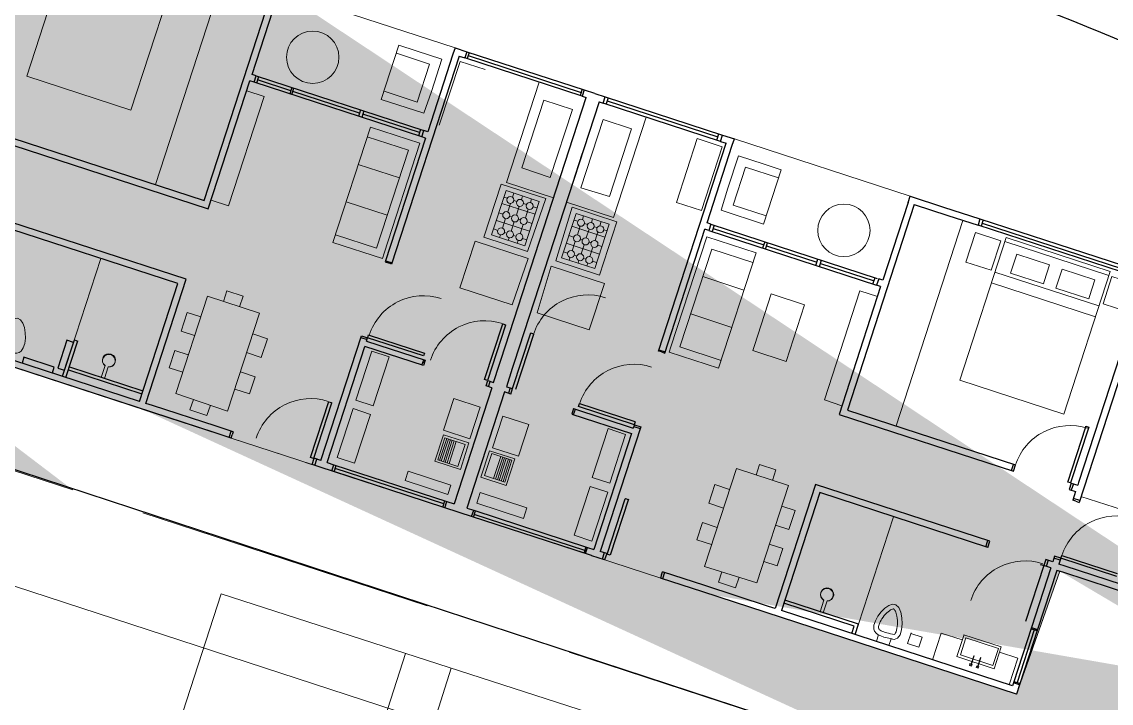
# Model space of a CAD drawing. Header units: metres. Extents: x 329311 to 330425, y 7396637 to 7397287.
# Drawn here: x 329855.04 to 329866.6, y 7397056.48 to 7397063.7 of the extents above; entities that cross this region are included whole.
import ezdxf

# ---------------------------------------------------------------- set-up
doc = ezdxf.new("R2010")
doc.units = ezdxf.units.M
doc.linetypes.add('CACHE2', pattern=[4.7625, 3.175, -1.5875])
doc.layers.get('0').update_dxf_attribs({"lineweight": 18})
for name, color, linetype, lineweight in [('AXES+POTEAUX', 6, 'CACHE2', 13), ('JANELAS', 5, 'Continuous', 25), ('layout', 253, 'Continuous', 13), ('LINHAFINA', 7, 'Continuous', 15), ('LINHAGROSSA', 7, 'Continuous', 30)]:
    doc.layers.add(name, color=color, linetype=linetype, lineweight=lineweight)
doc.layers.add('VEGETAIS', color=3, linetype='Continuous')
pattern_1 = [(341.96263, (329827.33868, 7397103.38185), (0.0540704, 0.166043), [0.127, -0.047625]), (71.96263, (329827.33868, 7397103.38185), (-0.166043, 0.0540704), [0.127, -0.047625])]

msp = doc.modelspace()

# ---------------------------------------------------------------- hatches: boundary and pattern name
at = {"layer": 'AXES+POTEAUX'}
h = msp.add_hatch(dxfattribs=at)
h.set_pattern_fill('ANGLE', color=253, scale=0.025)
h.set_pattern_definition(pattern_1)
edge = h.paths.add_edge_path()
edge.add_line((329864.61, 7397055.789), (329863.096, 7397056.284))
edge.add_line((329851.791, 7397059.975), (329866.865, 7397055.053))
edge.add_line((329866.865, 7397055.053), (329867.148, 7397055.933))
edge.add_line((329867.148, 7397055.933), (329869.733, 7397055.115))
edge.add_line((329869.733, 7397055.115), (329869.446, 7397054.208))
edge.add_line((329869.446, 7397054.208), (329875.701, 7397052.171))
edge.add_line((329869.758, 7397056.67), (329868.22, 7397057.171))
edge.add_line((329866.055, 7397057.876), (329865.595, 7397056.573))
edge.add_line((329865.595, 7397056.573), (329853.054, 7397060.656))
edge.add_line((329855.576, 7397058.739), (329854.045, 7397059.239))
edge.add_line((329852.086, 7397060.91), (329851.791, 7397059.975))
edge.add_line((329853.054, 7397060.656), (329853.482, 7397061.97))
edge.add_line((329853.482, 7397061.97), (329834.982, 7397067.965))
edge.add_line((329849.505, 7397061.74), (329852.086, 7397060.91))
edge.add_line((329836.482, 7397067.477), (329851.765, 7397062.529))
edge.add_line((329833.96, 7397065.831), (329849.225, 7397060.871))
edge.add_line((329849.225, 7397060.871), (329849.505, 7397061.74))
edge.add_line((329846.926, 7397061.618), (329836.41, 7397065.035))
edge.add_line((329833.68, 7397064.969), (329833.96, 7397065.831))
edge.add_line((329830.53, 7397065.995), (329833.68, 7397064.969))
edge.add_line((329834.982, 7397067.965), (329839.241, 7397080.982))
edge.add_line((329830.53, 7397066.07), (329827.18, 7397067.162))
edge.add_line((329827.18, 7397067.162), (329831.462, 7397080.309))
edge.add_line((329831.421, 7397080.322), (329834.844, 7397079.208))
edge.add_line((329875.701, 7397052.171), (329876.028, 7397053.175))
edge.add_line((329873.375, 7397052.928), (329871.869, 7397053.422))
edge.add_line((329876.028, 7397053.175), (329871.519, 7397054.644))
edge.add_line((329871.914, 7397055.968), (329866.055, 7397057.876))
edge.add_line((329871.519, 7397054.644), (329871.914, 7397055.968))
edge.add_line((329862.35, 7397057.629), (329860.779, 7397058.141))
edge.add_line((329857.813, 7397059.107), (329856.311, 7397059.596))
h = msp.add_hatch(dxfattribs=at)
h.set_pattern_fill('ANGLE', color=253, scale=0.025)
h.set_pattern_definition(pattern_1)
edge = h.paths.add_edge_path()
edge.add_line((329850.652, 7397051.526), (329866.145, 7397046.453))
edge.add_line((329864.598, 7397047.846), (329852.057, 7397051.93))
edge.add_line((329861.339, 7397048.907), (329859.84, 7397049.395))
edge.add_line((329865.058, 7397049.149), (329864.598, 7397047.846))
edge.add_line((329866.145, 7397046.453), (329866.438, 7397047.364))
edge.add_line((329866.438, 7397047.364), (329869.019, 7397046.534))
edge.add_line((329870.949, 7397047.23), (329865.058, 7397049.149))
edge.add_line((329869.019, 7397046.534), (329868.725, 7397045.606))
edge.add_line((329868.725, 7397045.606), (329874.288, 7397043.801))
edge.add_line((329875.031, 7397044.448), (329870.521, 7397045.917))
edge.add_line((329870.521, 7397045.917), (329870.949, 7397047.23))
edge.add_line((329874.288, 7397043.801), (329873.599, 7397041.688))
edge.add_line((329875.298, 7397041.135), (329875.759, 7397042.549))
edge.add_line((329875.759, 7397042.549), (329876.158, 7397042.419))
edge.add_line((329876.158, 7397042.419), (329876.697, 7397044.139))
edge.add_line((329876.697, 7397044.139), (329876.503, 7397044.166))
edge.add_line((329876.503, 7397044.166), (329875.089, 7397044.626))
edge.add_line((329875.089, 7397044.626), (329875.031, 7397044.448))
edge.add_line((329873.599, 7397041.688), (329875.298, 7397041.135))
edge.add_line((329848.344, 7397053.234), (329850.929, 7397052.403))
edge.add_line((329850.929, 7397052.403), (329850.652, 7397051.526))
edge.add_line((329852.057, 7397051.93), (329852.485, 7397053.243))
edge.add_line((329852.485, 7397053.243), (329832.023, 7397059.878))
edge.add_line((329831.319, 7397057.853), (329848.079, 7397052.395))
edge.add_line((329848.079, 7397052.395), (329848.344, 7397053.234))
edge.add_line((329831.359, 7397057.839), (329832.023, 7397059.864))

# ---------------------------------------------------------------- linework, layer by layer
for centre in [(329859.299, 7397060.193), (329861.042, 7397060.201), (329859.949, 7397059.927), (329861.532, 7397059.466), (329858.1, 7397059.102), (329866.159, 7397058.816), (329866.652, 7397057.857), (329865.684, 7397057.38)]:
    msp.add_arc(centre, 0.606, 71.9626, 161.9626)
for p, q in [((329865.595, 7397056.573), (329853.054, 7397060.656)), ((329851.791, 7397059.975), (329866.865, 7397055.053)), ((329857.813, 7397059.107), (329856.311, 7397059.596)), ((329855.576, 7397058.739), (329854.045, 7397059.239)), ((329862.35, 7397057.629), (329860.779, 7397058.141)), ((329866.055, 7397057.876), (329865.595, 7397056.573)), ((329871.914, 7397055.968), (329866.055, 7397057.876)), ((329860.101, 7397057.269), (329858.577, 7397057.759)), ((329860.082, 7397057.268), (329860.084, 7397057.275))]:
    msp.add_line(p, q, dxfattribs=at)
at = {"layer": 'JANELAS'}
for p, q in [((329859.759, 7397063.387), (329861.005, 7397062.981)), ((329860.984, 7397062.915), (329859.738, 7397063.32)), ((329859.783, 7397063.379), (329859.761, 7397063.313)), ((329859.772, 7397063.346), (329860.972, 7397062.955)), ((329859.28, 7397062.483), (329857.5, 7397063.063)), ((329857.522, 7397063.13), (329859.302, 7397062.55)), ((329857.548, 7397063.121), (329857.526, 7397063.054)), ((329857.89, 7397062.973), (329857.537, 7397063.088)), ((329857.901, 7397063.007), (329857.879, 7397062.939)), ((329857.9, 7397062.932), (329857.922, 7397063)), ((329858.62, 7397062.735), (329857.911, 7397062.966)), ((329860.983, 7397062.989), (329860.961, 7397062.922)), ((329862.452, 7397062.436), (329861.206, 7397062.842)), ((329861.227, 7397062.909), (329862.473, 7397062.503)), ((329861.259, 7397062.899), (329861.237, 7397062.832)), ((329861.248, 7397062.865), (329862.424, 7397062.482)), ((329858.631, 7397062.769), (329858.609, 7397062.701)), ((329858.666, 7397062.758), (329858.644, 7397062.69)), ((329859.257, 7397062.528), (329858.655, 7397062.724)), ((329859.268, 7397062.561), (329859.246, 7397062.494)), ((329862.413, 7397062.449), (329862.435, 7397062.516)), ((329862.35, 7397061.557), (329864.116, 7397060.982)), ((329862.386, 7397061.546), (329862.364, 7397061.478)), ((329866.906, 7397060.986), (329865.185, 7397061.546)), ((329865.206, 7397061.613), (329866.928, 7397061.053)), ((329865.24, 7397061.602), (329865.218, 7397061.536)), ((329865.229, 7397061.569), (329866.891, 7397061.028)), ((329862.328, 7397061.49), (329864.109, 7397060.91)), ((329862.375, 7397061.512), (329862.91, 7397061.338)), ((329862.921, 7397061.371), (329862.899, 7397061.304)), ((329862.93, 7397061.294), (329862.952, 7397061.361)), ((329862.941, 7397061.328), (329863.474, 7397061.154)), ((329863.463, 7397061.12), (329863.485, 7397061.188)), ((329863.503, 7397061.107), (329863.525, 7397061.175)), ((329863.514, 7397061.141), (329864.081, 7397060.957)), ((329864.07, 7397060.923), (329864.092, 7397060.99)), ((329858.349, 7397059.006), (329859.548, 7397058.616)), ((329858.352, 7397058.932), (329858.373, 7397058.998)), ((329858.336, 7397058.937), (329858.327, 7397058.94)), ((329859.526, 7397058.549), (329858.336, 7397058.937)), ((329859.515, 7397058.59), (329858.363, 7397058.965)), ((329859.504, 7397058.556), (329859.526, 7397058.623)), ((329861.019, 7397058.063), (329859.81, 7397058.456)), ((329859.829, 7397058.45), (329859.851, 7397058.517)), ((329859.832, 7397058.523), (329861.041, 7397058.129)), ((329861.012, 7397058.097), (329859.838, 7397058.479)), ((329861.003, 7397058.068), (329861.024, 7397058.135)), ((329865.752, 7397057.28), (329865.561, 7397056.693)), ((329865.781, 7397057.256), (329865.599, 7397056.698)), ((329865.818, 7397057.259), (329865.627, 7397056.672)), ((329865.814, 7397057.245), (329865.747, 7397057.267)), ((329865.566, 7397056.708), (329865.632, 7397056.687))]:
    msp.add_line(p, q, dxfattribs=at)
at = {"layer": 'layout'}
for p, q in [((329855.088, 7397063.127), (329855.581, 7397064.641)), ((329856.686, 7397064.281), (329856.193, 7397062.767)), ((329856.454, 7397061.977), (329857.164, 7397064.158)), ((329858.851, 7397062.88), (329859.039, 7397063.457)), ((329859.039, 7397063.457), (329859.221, 7397063.397)), ((329859.221, 7397063.397), (329859.495, 7397063.308)), ((329859.011, 7397063.37), (329859.362, 7397063.255)), ((329859.495, 7397063.308), (329859.383, 7397062.966)), ((329859.467, 7397062.609), (329859.687, 7397063.284)), ((329859.687, 7397063.284), (329859.955, 7397063.197)), ((329859.362, 7397063.255), (329859.231, 7397062.852)), ((329856.193, 7397062.767), (329855.088, 7397063.127)), ((329860.18, 7397062), (329860.526, 7397063.064)), ((329861.026, 7397062.901), (329860.526, 7397063.064)), ((329857.423, 7397062.971), (329857.608, 7397062.911)), ((329859.231, 7397062.852), (329858.88, 7397062.967)), ((329859.383, 7397062.966), (329859.303, 7397062.733)), ((329857.608, 7397062.911), (329857.231, 7397061.752)), ((329859.303, 7397062.733), (329858.851, 7397062.88)), ((329860.344, 7397062.154), (329860.577, 7397062.871)), ((329860.577, 7397062.871), (329860.881, 7397062.772)), ((329861.663, 7397062.693), (329861.163, 7397062.856)), ((329860.881, 7397062.772), (329860.645, 7397062.051)), ((329861.663, 7397062.693), (329861.317, 7397061.629)), ((329858.337, 7397061.363), (329858.736, 7397062.586)), ((329858.736, 7397062.586), (329859.26, 7397062.415)), ((329860.97, 7397061.944), (329861.205, 7397062.666)), ((329861.205, 7397062.666), (329861.508, 7397062.568)), ((329858.702, 7397062.483), (329859.139, 7397062.341)), ((329861.508, 7397062.568), (329861.275, 7397061.851)), ((329861.984, 7397061.789), (329862.204, 7397062.465)), ((329862.204, 7397062.465), (329862.471, 7397062.378)), ((329859.26, 7397062.415), (329858.881, 7397061.25)), ((329862.471, 7397062.378), (329862.251, 7397061.702)), ((329859.139, 7397062.341), (329858.801, 7397061.304)), ((329860.985, 7397062.31), (329860.846, 7397061.884)), ((329862.529, 7397061.941), (329862.641, 7397062.283)), ((329862.641, 7397062.283), (329862.914, 7397062.194)), ((329859.044, 7397062.05), (329858.607, 7397062.192)), ((329860.645, 7397062.051), (329860.344, 7397062.154)), ((329862.585, 7397061.76), (329862.717, 7397062.163)), ((329862.717, 7397062.163), (329863.068, 7397062.048)), ((329863.097, 7397062.135), (329862.909, 7397061.558)), ((329862.914, 7397062.194), (329863.097, 7397062.135)), ((329860.68, 7397061.837), (329860.18, 7397062)), ((329860.123, 7397061.983), (329859.939, 7397061.418)), ((329860.022, 7397061.444), (329860.175, 7397061.914)), ((329860.597, 7397061.828), (329860.123, 7397061.983)), ((329860.175, 7397061.914), (329860.527, 7397061.799)), ((329860.259, 7397061.887), (329860.245, 7397061.843)), ((329861.275, 7397061.851), (329860.97, 7397061.944)), ((329862.457, 7397061.705), (329862.529, 7397061.941)), ((329857.231, 7397061.752), (329857.045, 7397061.813)), ((329858.915, 7397061.653), (329858.478, 7397061.796)), ((329860.483, 7397061.663), (329860.131, 7397061.777)), ((329860.187, 7397061.832), (329860.152, 7397061.843)), ((329860.223, 7397061.777), (329860.194, 7397061.687)), ((329860.289, 7397061.799), (329860.257, 7397061.809)), ((329860.339, 7397061.817), (329860.351, 7397061.857)), ((329860.392, 7397061.765), (329860.359, 7397061.776)), ((329860.527, 7397061.799), (329860.374, 7397061.329)), ((329860.404, 7397061.266), (329860.597, 7397061.828)), ((329860.434, 7397061.786), (329860.446, 7397061.826)), ((329861.317, 7397061.629), (329860.816, 7397061.792)), ((329862.251, 7397061.702), (329861.984, 7397061.789)), ((329860.142, 7397061.665), (329860.099, 7397061.679)), ((329860.285, 7397061.653), (329860.316, 7397061.747)), ((329860.381, 7397061.624), (329860.411, 7397061.716)), ((329860.504, 7397061.729), (329860.463, 7397061.742)), ((329860.878, 7397061.737), (329860.704, 7397061.168)), ((329860.764, 7397061.202), (329860.918, 7397061.672)), ((329861.352, 7397061.582), (329860.878, 7397061.737)), ((329860.918, 7397061.672), (329861.27, 7397061.557)), ((329862.909, 7397061.558), (329862.457, 7397061.705)), ((329862.937, 7397061.645), (329862.585, 7397061.76)), ((329860.425, 7397061.483), (329860.073, 7397061.598)), ((329860.171, 7397061.616), (329860.138, 7397061.515)), ((329860.236, 7397061.634), (329860.213, 7397061.642)), ((329860.23, 7397061.484), (329860.262, 7397061.582)), ((329860.328, 7397061.604), (329860.307, 7397061.611)), ((329860.326, 7397061.456), (329860.358, 7397061.554)), ((329860.451, 7397061.564), (329860.399, 7397061.581)), ((329861.225, 7397061.421), (329860.873, 7397061.535)), ((329860.937, 7397061.588), (329860.895, 7397061.601)), ((329860.963, 7397061.535), (329860.933, 7397061.444)), ((329860.999, 7397061.646), (329860.986, 7397061.606)), ((329861.04, 7397061.554), (329861.007, 7397061.565)), ((329861.094, 7397061.615), (329861.081, 7397061.575)), ((329861.27, 7397061.557), (329861.116, 7397061.087)), ((329861.168, 7397061.017), (329861.352, 7397061.582)), ((329861.172, 7397061.54), (329861.186, 7397061.585)), ((329865.025, 7397061.598), (329864.315, 7397059.417)), ((329858.801, 7397061.304), (329858.365, 7397061.446)), ((329860.374, 7397061.329), (329860.022, 7397061.444)), ((329860.087, 7397061.492), (329860.043, 7397061.507)), ((329860.115, 7397061.445), (329860.106, 7397061.416)), ((329860.182, 7397061.461), (329860.158, 7397061.469)), ((329860.28, 7397061.429), (329860.253, 7397061.438)), ((329860.893, 7397061.42), (329860.841, 7397061.437)), ((329861.058, 7397061.505), (329861.027, 7397061.411)), ((329861.142, 7397061.521), (329861.11, 7397061.531)), ((329861.121, 7397061.384), (329861.15, 7397061.475)), ((329861.247, 7397061.487), (329861.212, 7397061.498)), ((329861.925, 7397060.258), (329862.305, 7397061.423)), ((329862.305, 7397061.423), (329862.829, 7397061.253)), ((329858.863, 7397061.192), (329858.337, 7397061.363)), ((329859.686, 7397060.884), (329859.847, 7397061.377)), ((329859.847, 7397061.377), (329860.41, 7397061.193)), ((329859.939, 7397061.418), (329860.404, 7397061.266)), ((329860.198, 7397061.386), (329860.207, 7397061.414)), ((329860.293, 7397061.355), (329860.303, 7397061.386)), ((329860.395, 7397061.392), (329860.351, 7397061.406)), ((329861.167, 7397061.241), (329860.815, 7397061.356)), ((329860.91, 7397061.374), (329860.878, 7397061.276)), ((329860.985, 7397061.39), (329860.964, 7397061.397)), ((329861.004, 7397061.34), (329860.972, 7397061.242)), ((329861.079, 7397061.359), (329861.056, 7397061.367)), ((329861.065, 7397061.213), (329861.098, 7397061.314)), ((329861.193, 7397061.322), (329861.15, 7397061.336)), ((329864.991, 7397059.902), (329865.484, 7397061.416)), ((329865.47, 7397061.373), (329866.575, 7397061.013)), ((329865.484, 7397061.416), (329866.589, 7397061.056)), ((329855.504, 7397060.055), (329855.875, 7397061.195)), ((329858.881, 7397061.25), (329858.863, 7397061.192)), ((329860.41, 7397061.193), (329860.24, 7397060.703)), ((329861.116, 7397061.087), (329860.764, 7397061.202)), ((329860.829, 7397061.251), (329860.785, 7397061.265)), ((329860.855, 7397061.206), (329860.845, 7397061.175)), ((329860.927, 7397061.219), (329860.9, 7397061.227)), ((329861.022, 7397061.188), (329860.998, 7397061.195)), ((329862.021, 7397060.255), (329862.359, 7397061.292)), ((329862.359, 7397061.292), (329862.796, 7397061.15)), ((329862.829, 7397061.253), (329862.431, 7397060.03)), ((329865.597, 7397061.238), (329865.531, 7397061.037)), ((329865.944, 7397061.125), (329865.597, 7397061.238)), ((329860.504, 7397060.617), (329860.655, 7397061.113)), ((329860.655, 7397061.113), (329861.219, 7397060.93)), ((329860.704, 7397061.168), (329861.168, 7397061.017)), ((329860.949, 7397061.172), (329860.94, 7397061.144)), ((329861.033, 7397061.114), (329861.042, 7397061.143)), ((329861.137, 7397061.15), (329861.093, 7397061.164)), ((329865.887, 7397060.949), (329865.944, 7397061.125)), ((329866.078, 7397061.079), (329866.012, 7397060.878)), ((329866.426, 7397060.966), (329866.078, 7397061.079)), ((329862.701, 7397060.859), (329862.264, 7397061.001)), ((329866.469, 7397060.69), (329865.365, 7397061.05)), ((329865.531, 7397061.037), (329865.879, 7397060.924)), ((329866.589, 7397061.056), (329866.096, 7397059.542)), ((329866.368, 7397060.789), (329866.426, 7397060.966)), ((329857.175, 7397060.738), (329857.212, 7397060.85)), ((329857.212, 7397060.85), (329857.384, 7397060.794)), ((329860.24, 7397060.703), (329859.686, 7397060.884)), ((329861.219, 7397060.93), (329861.058, 7397060.437)), ((329863.554, 7397059.693), (329863.931, 7397060.851)), ((329863.931, 7397060.851), (329864.117, 7397060.791)), ((329866.432, 7397060.576), (329865.328, 7397060.936)), ((329865.879, 7397060.924), (329865.887, 7397060.949)), ((329866.012, 7397060.878), (329866.36, 7397060.764)), ((329857.005, 7397060.793), (329856.669, 7397059.762)), ((329857.558, 7397060.613), (329857.005, 7397060.793)), ((329857.384, 7397060.794), (329857.347, 7397060.682)), ((329862.812, 7397060.272), (329862.989, 7397060.817)), ((329862.989, 7397060.817), (329863.344, 7397060.701)), ((329866.36, 7397060.764), (329866.368, 7397060.789)), ((329856.727, 7397060.421), (329856.791, 7397060.62)), ((329856.791, 7397060.62), (329856.934, 7397060.574)), ((329857.22, 7397059.576), (329857.558, 7397060.613)), ((329861.058, 7397060.437), (329860.504, 7397060.617)), ((329863.344, 7397060.701), (329863.149, 7397060.101)), ((329862.572, 7397060.462), (329862.135, 7397060.605)), ((329856.869, 7397060.375), (329856.727, 7397060.421)), ((329857.486, 7397060.394), (329857.642, 7397060.343)), ((329855.424, 7397060.047), (329855.517, 7397060.331)), ((329857.642, 7397060.343), (329857.577, 7397060.144)), ((329862.794, 7397060.217), (329862.812, 7397060.272)), ((329856.6, 7397060.034), (329856.66, 7397060.217)), ((329856.802, 7397060.171), (329856.66, 7397060.217)), ((329857.577, 7397060.144), (329857.422, 7397060.195)), ((329858.75, 7397060.211), (329858.581, 7397059.692)), ((329858.935, 7397060.15), (329858.75, 7397060.211)), ((329858.935, 7397060.15), (329858.766, 7397059.632)), ((329861.905, 7397060.201), (329861.925, 7397060.258)), ((329862.431, 7397060.03), (329861.905, 7397060.201)), ((329862.458, 7397060.113), (329862.021, 7397060.255)), ((329863.149, 7397060.101), (329862.794, 7397060.217)), ((329855.879, 7397059.933), (329855.919, 7397060.057)), ((329855.912, 7397059.922), (329855.952, 7397060.044)), ((329856.743, 7397059.988), (329856.6, 7397060.034)), ((329857.511, 7397059.94), (329857.355, 7397059.991)), ((329857.511, 7397059.94), (329857.451, 7397059.757)), ((329857.451, 7397059.757), (329857.295, 7397059.808)), ((329866.096, 7397059.542), (329864.991, 7397059.902)), ((329856.669, 7397059.762), (329857.22, 7397059.576)), ((329856.82, 7397059.588), (329856.857, 7397059.699)), ((329858.581, 7397059.692), (329858.766, 7397059.632)), ((329863.74, 7397059.632), (329863.554, 7397059.693)), ((329857, 7397059.529), (329856.82, 7397059.588)), ((329857.037, 7397059.638), (329857, 7397059.529)), ((329858.551, 7397059.601), (329858.382, 7397059.082)), ((329858.736, 7397059.54), (329858.551, 7397059.601)), ((329858.736, 7397059.54), (329858.568, 7397059.022)), ((329861.259, 7397059.389), (329861.091, 7397058.87)), ((329861.445, 7397059.328), (329861.259, 7397059.389)), ((329858.117, 7397059.008), (329857.256, 7397059.288)), ((329859.512, 7397059.324), (329859.421, 7397059.045)), ((329859.526, 7397059.291), (329859.45, 7397059.058)), ((329859.47, 7397059.051), (329859.546, 7397059.285)), ((329859.565, 7397059.279), (329859.488, 7397059.045)), ((329859.51, 7397059.038), (329859.586, 7397059.272)), ((329859.782, 7397059.237), (329859.512, 7397059.324)), ((329859.741, 7397059.221), (329859.526, 7397059.291)), ((329859.529, 7397059.032), (329859.605, 7397059.265)), ((329859.549, 7397059.025), (329859.625, 7397059.259)), ((329859.57, 7397059.018), (329859.646, 7397059.252)), ((329859.665, 7397058.987), (329859.741, 7397059.221)), ((329859.691, 7397058.957), (329859.782, 7397059.237)), ((329861.445, 7397059.328), (329861.276, 7397058.81)), ((329859.998, 7397059.154), (329859.907, 7397058.875)), ((329860.023, 7397059.124), (329859.947, 7397058.891)), ((329860.267, 7397059.067), (329859.998, 7397059.154)), ((329860.238, 7397059.054), (329860.023, 7397059.124)), ((329858.382, 7397059.082), (329858.568, 7397059.022)), ((329859.421, 7397059.045), (329859.691, 7397058.957)), ((329859.45, 7397059.058), (329859.665, 7397058.987)), ((329860.119, 7397059.093), (329860.043, 7397058.859)), ((329860.14, 7397059.086), (329860.064, 7397058.853)), ((329860.159, 7397059.08), (329860.083, 7397058.846)), ((329860.178, 7397059.074), (329860.102, 7397058.84)), ((329860.124, 7397058.833), (329860.2, 7397059.067)), ((329860.219, 7397059.06), (329860.143, 7397058.827)), ((329860.162, 7397058.82), (329860.238, 7397059.054)), ((329860.176, 7397058.787), (329860.267, 7397059.067)), ((329862.83, 7397058.896), (329862.867, 7397059.008)), ((329862.867, 7397059.008), (329863.039, 7397058.952)), ((329859.907, 7397058.875), (329860.176, 7397058.787)), ((329859.947, 7397058.891), (329860.162, 7397058.82)), ((329862.62, 7397058.965), (329862.282, 7397057.928)), ((329863.172, 7397058.785), (329862.62, 7397058.965)), ((329863.039, 7397058.952), (329863.002, 7397058.84)), ((329861.068, 7397058.776), (329860.899, 7397058.258)), ((329861.254, 7397058.716), (329861.068, 7397058.776)), ((329861.091, 7397058.87), (329861.276, 7397058.81)), ((329862.327, 7397058.597), (329862.392, 7397058.796)), ((329862.392, 7397058.796), (329862.548, 7397058.745)), ((329862.836, 7397057.753), (329863.172, 7397058.785)), ((329861.254, 7397058.716), (329861.085, 7397058.197)), ((329866.807, 7397058.499), (329866.278, 7397058.671)), ((329862.483, 7397058.546), (329862.327, 7397058.597)), ((329863.101, 7397058.566), (329863.243, 7397058.519)), ((329863.243, 7397058.519), (329863.178, 7397058.32)), ((329863.918, 7397057.315), (329864.289, 7397058.455)), ((329862.201, 7397058.21), (329862.261, 7397058.393)), ((329862.417, 7397058.342), (329862.261, 7397058.393)), ((329863.178, 7397058.32), (329863.036, 7397058.366)), ((329860.899, 7397058.258), (329861.085, 7397058.197)), ((329862.357, 7397058.159), (329862.201, 7397058.21)), ((329863.112, 7397058.116), (329862.969, 7397058.162)), ((329863.112, 7397058.116), (329863.052, 7397057.933)), ((329863.052, 7397057.933), (329862.91, 7397057.979)), ((329862.282, 7397057.928), (329862.836, 7397057.753)), ((329862.432, 7397057.76), (329862.466, 7397057.869)), ((329862.612, 7397057.702), (329862.432, 7397057.76)), ((329862.648, 7397057.812), (329862.612, 7397057.702)), ((329863.51, 7397057.447), (329863.55, 7397057.57)), ((329863.543, 7397057.437), (329863.583, 7397057.561)), ((329864.106, 7397057.134), (329864.128, 7397057.202)), ((329864.24, 7397057.09), (329864.263, 7397057.16)), ((329864.438, 7397057.111), (329864.475, 7397057.225)), ((329864.472, 7397057.216), (329864.591, 7397057.177)), ((329864.591, 7397057.177), (329864.557, 7397057.072)), ((329864.702, 7397056.937), (329864.794, 7397057.221)), ((329864.794, 7397057.221), (329865.018, 7397057.148)), ((329865.033, 7397057.194), (329864.961, 7397056.972)), ((329865.035, 7397057.203), (329865.033, 7397057.194)), ((329865.432, 7397057.074), (329865.035, 7397057.203)), ((329864.557, 7397057.072), (329864.438, 7397057.111)), ((329865.357, 7397056.843), (329865.432, 7397057.074)), ((329864.961, 7397056.972), (329865.357, 7397056.843)), ((329865.107, 7397056.883), (329865.139, 7397056.981)), ((329865.144, 7397056.979), (329865.113, 7397056.882)), ((329865.139, 7397056.981), (329865.144, 7397056.979)), ((329865.178, 7397056.861), (329865.21, 7397056.96)), ((329865.215, 7397056.958), (329865.182, 7397056.859)), ((329865.21, 7397056.96), (329865.215, 7397056.958)), ((329865.414, 7397057.019), (329865.609, 7397056.955)), ((329865.609, 7397056.955), (329865.517, 7397056.672)), ((329865.099, 7397056.897), (329865.093, 7397056.877)), ((329865.093, 7397056.877), (329865.117, 7397056.869)), ((329865.124, 7397056.889), (329865.099, 7397056.897)), ((329865.113, 7397056.882), (329865.107, 7397056.883)), ((329865.117, 7397056.869), (329865.124, 7397056.889)), ((329865.171, 7397056.873), (329865.165, 7397056.855)), ((329865.165, 7397056.855), (329865.188, 7397056.848)), ((329865.194, 7397056.864), (329865.17, 7397056.871)), ((329865.182, 7397056.859), (329865.178, 7397056.86)), ((329865.188, 7397056.848), (329865.195, 7397056.866))]:
    msp.add_line(p, q, dxfattribs=at)
for points in [[(329865.055, 7397061.156), (329865.326, 7397061.068), (329865.427, 7397061.38), (329865.157, 7397061.468)], [(329866.513, 7397060.712), (329866.775, 7397060.627), (329866.869, 7397060.916), (329866.607, 7397061.002)], [(329859.62, 7397059.707), (329859.9, 7397059.616), (329859.792, 7397059.282), (329859.511, 7397059.373)], [(329860.142, 7397059.521), (329860.416, 7397059.432), (329860.307, 7397059.098), (329860.033, 7397059.187)], [(329859.59, 7397058.789), (329859.137, 7397058.937), (329859.105, 7397058.839), (329859.558, 7397058.691)], [(329859.9, 7397058.71), (329860.397, 7397058.548), (329860.361, 7397058.437), (329859.864, 7397058.598)], [(329864.999, 7397056.989), (329865.342, 7397056.877), (329865.401, 7397057.058), (329865.057, 7397057.17)]]:
    msp.add_lwpolyline(points, close=True, dxfattribs=at)
for centre, radius in [((329858.123, 7397063.328), 0.278), ((329860.22, 7397061.814), 0.0373), ((329860.323, 7397061.783), 0.0373), ((329860.426, 7397061.75), 0.0373), ((329863.761, 7397061.492), 0.278), ((329860.177, 7397061.653), 0.0373), ((329860.27, 7397061.618), 0.0373), ((329860.363, 7397061.591), 0.0373), ((329860.97, 7397061.572), 0.0373), ((329861.074, 7397061.538), 0.0373), ((329861.175, 7397061.503), 0.0373), ((329860.123, 7397061.481), 0.0373), ((329860.217, 7397061.449), 0.0373), ((329860.317, 7397061.42), 0.0373), ((329860.928, 7397061.407), 0.0373), ((329861.019, 7397061.374), 0.0373), ((329861.114, 7397061.348), 0.0373), ((329860.865, 7397061.242), 0.0373), ((329860.962, 7397061.207), 0.0373), ((329861.058, 7397061.177), 0.0373)]:
    msp.add_circle(centre, radius, dxfattribs=at)
for centre, radius, start, end in [((329855.96, 7397060.114), 0.0699, 263.1793, 234.4715), ((329855.96, 7397060.109), 0.0679, 262.4517, 232.8382), ((329863.581, 7397057.627), 0.0679, 271.0871, 241.4735), ((329863.584, 7397057.631), 0.0699, 269.4538, 240.7459)]:
    msp.add_arc(centre, radius, start, end, dxfattribs=at)
for points in [[(329854.818, 7397060.236), (329854.789, 7397060.25), (329854.989, 7397060.559), (329855.027, 7397060.211), (329854.789, 7397060.25)], [(329864.263, 7397057.16), (329864.294, 7397057.154), (329864.314, 7397057.522), (329864.079, 7397057.263), (329864.294, 7397057.154)]]:
    msp.add_spline(points, degree=3, dxfattribs=at)
msp.add_open_spline([(329864.297, 7397057.206), (329864.299, 7397057.207), (329864.308, 7397057.215), (329864.33, 7397057.273), (329864.334, 7397057.344), (329864.32, 7397057.42), (329864.314, 7397057.439), (329864.302, 7397057.466), (329864.295, 7397057.474), (329864.289, 7397057.478), (329864.29, 7397057.478), (329864.277, 7397057.476), (329864.261, 7397057.47), (329864.209, 7397057.433), (329864.168, 7397057.384), (329864.137, 7397057.321), (329864.132, 7397057.303), (329864.128, 7397057.277), (329864.129, 7397057.271), (329864.134, 7397057.261), (329864.141, 7397057.253), (329864.188, 7397057.229), (329864.241, 7397057.217), (329864.297, 7397057.206)], degree=3, knots=[0.006653, 0.006653, 0.006653, 0.006653, 0.101555, 0.101555, 0.286179, 0.286179, 0.356381, 0.356381, 0.426582, 0.426582, 0.496783, 0.496783, 0.584163, 0.584163, 0.765346, 0.765346, 0.841931, 0.841931, 0.918517, 0.918517, 1.019343, 1.019343, 1.191805, 1.191805, 1.191805, 1.191805], dxfattribs=at)
at = {"layer": 'LINHAFINA'}
for p, q in [((329862.266, 7397055.337), (329833.54, 7397064.691)), ((329857.769, 7397064.035), (329859.634, 7397063.428)), ((329862.599, 7397062.462), (329864.464, 7397061.855)), ((329856.743, 7397056.382), (329857.152, 7397057.637)), ((329857.152, 7397057.637), (329861.29, 7397056.3)), ((329858.702, 7397055.744), (329859.109, 7397057.004)), ((329859.187, 7397055.586), (329859.594, 7397056.848))]:
    msp.add_line(p, q, dxfattribs=at)
at = {"layer": 'LINHAGROSSA'}
for p, q in [((329856.97, 7397061.809), (329857.681, 7397063.99)), ((329857.479, 7397063.144), (329857.748, 7397063.969)), ((329859.634, 7397063.428), (329859.612, 7397063.361)), ((329859.634, 7397063.428), (329859.759, 7397063.387)), ((329859.759, 7397063.387), (329859.738, 7397063.32)), ((329859.679, 7397063.34), (329858.961, 7397061.135)), ((329859.612, 7397063.361), (329859.344, 7397062.537)), ((329859.679, 7397063.34), (329859.738, 7397063.32)), ((329857.015, 7397061.72), (329857.457, 7397063.077)), ((329857.5, 7397063.063), (329857.457, 7397063.077)), ((329857.522, 7397063.13), (329857.479, 7397063.144)), ((329857.5, 7397063.063), (329857.522, 7397063.13)), ((329861.005, 7397062.981), (329860.984, 7397062.915)), ((329861.005, 7397062.981), (329861.115, 7397062.946)), ((329861.118, 7397062.944), (329861.227, 7397062.909)), ((329860.122, 7397060.125), (329861.026, 7397062.901)), ((329861.163, 7397062.856), (329860.259, 7397060.08)), ((329860.984, 7397062.915), (329861.026, 7397062.901)), ((329861.163, 7397062.856), (329861.206, 7397062.842)), ((329861.206, 7397062.842), (329861.227, 7397062.909)), ((329854.6, 7397062.581), (329856.97, 7397061.809)), ((329854.578, 7397062.514), (329857.015, 7397061.72)), ((329859.322, 7397062.469), (329858.894, 7397061.157)), ((329859.28, 7397062.483), (329859.302, 7397062.55)), ((329859.322, 7397062.469), (329859.28, 7397062.483)), ((329859.344, 7397062.537), (329859.302, 7397062.55)), ((329862.452, 7397062.436), (329862.473, 7397062.503)), ((329862.473, 7397062.503), (329862.599, 7397062.462)), ((329862.577, 7397062.396), (329862.599, 7397062.462)), ((329861.793, 7397060.212), (329862.511, 7397062.417)), ((329862.309, 7397061.571), (329862.577, 7397062.396)), ((329862.452, 7397062.436), (329862.511, 7397062.417)), ((329856.781, 7397060.974), (329854.194, 7397061.812)), ((329864.509, 7397061.767), (329863.798, 7397059.585)), ((329864.442, 7397061.788), (329864.173, 7397060.964)), ((329864.442, 7397061.788), (329864.464, 7397061.855)), ((329864.464, 7397061.855), (329864.82, 7397061.739)), ((329864.509, 7397061.767), (329864.865, 7397061.65)), ((329856.692, 7397060.929), (329854.172, 7397061.745)), ((329864.82, 7397061.739), (329865.206, 7397061.613)), ((329864.865, 7397061.65), (329865.185, 7397061.546)), ((329862.35, 7397061.557), (329862.309, 7397061.571)), ((329862.35, 7397061.557), (329862.328, 7397061.49)), ((329865.206, 7397061.613), (329865.185, 7397061.546)), ((329861.859, 7397060.191), (329862.287, 7397061.503)), ((329862.328, 7397061.49), (329862.287, 7397061.503)), ((329858.894, 7397061.157), (329858.928, 7397061.146)), ((329858.899, 7397061.17), (329858.965, 7397061.148)), ((329858.928, 7397061.146), (329858.928, 7397061.146)), ((329858.961, 7397061.135), (329858.928, 7397061.146)), ((329856.352, 7397059.657), (329856.781, 7397060.974)), ((329864.131, 7397060.978), (329864.109, 7397060.91)), ((329864.173, 7397060.964), (329864.131, 7397060.978)), ((329866.953, 7397060.97), (329866.252, 7397058.816)), ((329856.285, 7397059.678), (329856.692, 7397060.929)), ((329864.151, 7397060.896), (329863.71, 7397059.54)), ((329864.151, 7397060.896), (329864.109, 7397060.91)), ((329867.02, 7397060.949), (329866.258, 7397058.607)), ((329857.076, 7397059.347), (329853.054, 7397060.657)), ((329856.285, 7397059.678), (329853.143, 7397060.702)), ((329859.948, 7397059.909), (329860.141, 7397060.502)), ((329860.14, 7397060.501), (329860.171, 7397060.491)), ((329858.707, 7397060.352), (329858.717, 7397060.383)), ((329858.723, 7397060.381), (329859.308, 7397060.19)), ((329860.169, 7397060.485), (329859.978, 7397059.899)), ((329860.171, 7397060.491), (329860.169, 7397060.485)), ((329860.244, 7397059.813), (329860.437, 7397060.405)), ((329860.465, 7397060.389), (329860.274, 7397059.803)), ((329860.436, 7397060.404), (329860.467, 7397060.394)), ((329860.467, 7397060.394), (329860.465, 7397060.389)), ((329855.515, 7397060.326), (329855.419, 7397060.03)), ((329855.468, 7397059.944), (329855.593, 7397060.33)), ((329855.504, 7397060.055), (329855.593, 7397060.33)), ((329855.504, 7397059.933), (329855.63, 7397060.319)), ((329855.585, 7397060.304), (329855.515, 7397060.326)), ((329855.593, 7397060.33), (329855.629, 7397060.318)), ((329858.209, 7397059.052), (329858.64, 7397060.374)), ((329858.633, 7397060.355), (329858.7, 7397060.333)), ((329858.64, 7397060.374), (329858.706, 7397060.353)), ((329858.695, 7397060.317), (329858.706, 7397060.353)), ((329858.695, 7397060.317), (329859.316, 7397060.115)), ((329859.299, 7397060.16), (329858.706, 7397060.353)), ((329855.058, 7397060.146), (329855.038, 7397060.084)), ((329855.38, 7397060.042), (329855.058, 7397060.146)), ((329858.275, 7397059.03), (329858.676, 7397060.261)), ((329859.298, 7397060.058), (329858.676, 7397060.261)), ((329859.308, 7397060.19), (329859.299, 7397060.16)), ((329861.826, 7397060.202), (329861.793, 7397060.212)), ((329861.797, 7397060.226), (329861.864, 7397060.204)), ((329861.826, 7397060.202), (329861.826, 7397060.202)), ((329861.826, 7397060.202), (329861.859, 7397060.191)), ((329855.36, 7397059.98), (329855.38, 7397060.042)), ((329855.419, 7397060.03), (329855.488, 7397060.008)), ((329855.54, 7397060.043), (329856.321, 7397059.789)), ((329859.282, 7397060.063), (329859.301, 7397060.12)), ((329859.316, 7397060.115), (329859.298, 7397060.058)), ((329859.307, 7397060.087), (329859.316, 7397060.115)), ((329860.042, 7397059.879), (329860.105, 7397060.072)), ((329860.105, 7397060.072), (329860.122, 7397060.125)), ((329860.259, 7397060.08), (329860.242, 7397060.027)), ((329855.53, 7397060.012), (329856.311, 7397059.757)), ((329860.242, 7397060.027), (329860.179, 7397059.834)), ((329860.024, 7397059.822), (329859.623, 7397058.591)), ((329859.978, 7397059.899), (329859.948, 7397059.909)), ((329859.964, 7397059.842), (329859.982, 7397059.898)), ((329860.024, 7397059.822), (329859.964, 7397059.842)), ((329859.982, 7397059.898), (329860.042, 7397059.879)), ((329859.99, 7397059.833), (329860.008, 7397059.89)), ((329860.179, 7397059.834), (329860.244, 7397059.813)), ((329860.219, 7397059.821), (329860.2, 7397059.764)), ((329860.225, 7397059.756), (329860.244, 7397059.813)), ((329860.159, 7397059.778), (329859.758, 7397058.547)), ((329860.225, 7397059.756), (329860.159, 7397059.778)), ((329856.423, 7397059.633), (329856.352, 7397059.657)), ((329857.098, 7397059.414), (329856.423, 7397059.633)), ((329858.1, 7397059.084), (329858.293, 7397059.676)), ((329858.321, 7397059.66), (329858.131, 7397059.074)), ((329858.293, 7397059.675), (329858.323, 7397059.665)), ((329858.323, 7397059.665), (329858.321, 7397059.66)), ((329860.893, 7397059.601), (329860.875, 7397059.544)), ((329860.893, 7397059.601), (329861.526, 7397059.395)), ((329860.893, 7397059.539), (329860.911, 7397059.595)), ((329860.946, 7397059.623), (329860.955, 7397059.654)), ((329861.538, 7397059.43), (329860.946, 7397059.623)), ((329860.955, 7397059.654), (329861.541, 7397059.463)), ((329863.798, 7397059.585), (329865.582, 7397059.004)), ((329853.338, 7397059.486), (329866.865, 7397055.053)), ((329860.875, 7397059.544), (329861.508, 7397059.338)), ((329861.547, 7397059.461), (329861.537, 7397059.431)), ((329863.71, 7397059.54), (329865.56, 7397058.937)), ((329857.256, 7397059.288), (329857.076, 7397059.347)), ((329857.278, 7397059.355), (329857.098, 7397059.414)), ((329857.235, 7397059.295), (329857.257, 7397059.362)), ((329857.278, 7397059.355), (329857.267, 7397059.322)), ((329861.508, 7397059.338), (329861.107, 7397058.108)), ((329861.605, 7397059.409), (329861.174, 7397058.086)), ((329861.538, 7397059.43), (329861.526, 7397059.395)), ((329861.532, 7397059.411), (329861.598, 7397059.389)), ((329861.538, 7397059.43), (329861.605, 7397059.409)), ((329866.138, 7397058.823), (329866.329, 7397059.409)), ((329866.361, 7397059.406), (329866.168, 7397058.813)), ((329866.329, 7397059.409), (329866.33, 7397059.415)), ((329866.33, 7397059.415), (329866.361, 7397059.405)), ((329857.256, 7397059.288), (329857.267, 7397059.322)), ((329858.131, 7397059.074), (329858.1, 7397059.084)), ((329858.117, 7397059.008), (329858.139, 7397059.075)), ((329858.254, 7397058.963), (329858.117, 7397059.008)), ((329858.209, 7397059.052), (329858.139, 7397059.075)), ((329858.144, 7397058.999), (329858.166, 7397059.066)), ((329858.275, 7397059.03), (329858.349, 7397059.006)), ((329858.327, 7397058.94), (329858.349, 7397059.006)), ((329865.541, 7397058.944), (329865.563, 7397059.01)), ((329865.56, 7397058.937), (329865.582, 7397059.004)), ((329858.327, 7397058.94), (329858.254, 7397058.963)), ((329863.46, 7397058.798), (329863.031, 7397057.481)), ((329865.312, 7397058.195), (329863.46, 7397058.798)), ((329866.168, 7397058.813), (329866.138, 7397058.823)), ((329866.175, 7397058.811), (329866.154, 7397058.744)), ((329866.175, 7397058.811), (329866.243, 7397058.789)), ((329866.197, 7397058.804), (329866.175, 7397058.737)), ((329866.252, 7397058.816), (329866.243, 7397058.789)), ((329861.25, 7397058.058), (329861.441, 7397058.644)), ((329861.441, 7397058.644), (329861.443, 7397058.649)), ((329861.443, 7397058.649), (329861.473, 7397058.639)), ((329863.505, 7397058.71), (329863.098, 7397057.46)), ((329865.29, 7397058.129), (329863.505, 7397058.71)), ((329866.154, 7397058.744), (329866.221, 7397058.722)), ((329866.221, 7397058.722), (329866.191, 7397058.629)), ((329866.264, 7397058.628), (329866.198, 7397058.649)), ((329859.526, 7397058.549), (329859.548, 7397058.616)), ((329859.821, 7397058.453), (329859.526, 7397058.549)), ((329859.548, 7397058.616), (329859.623, 7397058.591)), ((329859.758, 7397058.547), (329859.832, 7397058.523)), ((329861.474, 7397058.64), (329861.281, 7397058.048)), ((329866.224, 7397058.618), (329866.191, 7397058.629)), ((329866.224, 7397058.618), (329866.258, 7397058.607)), ((329859.81, 7397058.456), (329859.832, 7397058.523)), ((329865.267, 7397058.136), (329865.289, 7397058.203)), ((329865.29, 7397058.129), (329865.312, 7397058.195)), ((329861.019, 7397058.063), (329861.041, 7397058.129)), ((329861.041, 7397058.129), (329861.107, 7397058.108)), ((329861.244, 7397058.063), (329861.174, 7397058.086)), ((329861.217, 7397058.072), (329861.195, 7397058.005)), ((329861.084, 7397058.042), (329861.019, 7397058.063)), ((329861.222, 7397057.997), (329861.085, 7397058.041)), ((329861.244, 7397058.063), (329861.222, 7397057.997)), ((329861.281, 7397058.048), (329861.25, 7397058.058)), ((329865.904, 7397058.002), (329865.883, 7397057.936)), ((329865.979, 7397057.978), (329865.904, 7397058.002)), ((329865.931, 7397057.994), (329865.909, 7397057.927)), ((329865.998, 7397058.037), (329865.979, 7397057.978)), ((329866.058, 7397057.994), (329865.991, 7397058.015)), ((329866.065, 7397058.015), (329865.998, 7397058.037)), ((329866.065, 7397058.015), (329866.044, 7397057.953)), ((329866.109, 7397057.932), (329866.044, 7397057.953)), ((329866.065, 7397058.014), (329866.075, 7397058.045)), ((329866.658, 7397057.821), (329866.065, 7397058.014)), ((329866.075, 7397058.045), (329866.661, 7397057.854)), ((329861.825, 7397057.837), (329861.814, 7397057.804)), ((329861.825, 7397057.837), (329861.836, 7397057.87)), ((329862.285, 7397057.724), (329861.836, 7397057.87)), ((329861.857, 7397057.863), (329861.836, 7397057.797)), ((329865.882, 7397057.938), (329865.689, 7397057.345)), ((329865.957, 7397057.911), (329865.752, 7397057.28)), ((329866.023, 7397057.886), (329865.818, 7397057.259)), ((329865.85, 7397057.941), (329865.851, 7397057.947)), ((329865.851, 7397057.947), (329865.882, 7397057.937)), ((329865.957, 7397057.911), (329865.883, 7397057.936)), ((329866.087, 7397057.865), (329866.023, 7397057.886)), ((329867.874, 7397057.283), (329866.087, 7397057.865)), ((329867.896, 7397057.35), (329866.109, 7397057.932)), ((329862.263, 7397057.658), (329861.814, 7397057.804)), ((329862.96, 7397057.504), (329862.285, 7397057.724)), ((329865.595, 7397056.573), (329862.263, 7397057.658)), ((329863.031, 7397057.481), (329862.96, 7397057.504)), ((329863.871, 7397057.295), (329863.123, 7397057.539)), ((329863.918, 7397057.315), (329863.134, 7397057.57)), ((329865.55, 7397056.661), (329863.098, 7397057.46)), ((329863.846, 7397057.216), (329863.871, 7397057.295)), ((329863.882, 7397057.204), (329863.918, 7397057.315)), ((329865.752, 7397057.28), (329865.818, 7397057.259)), ((329865.785, 7397057.27), (329865.785, 7397057.27)), ((329865.561, 7397056.693), (329865.55, 7397056.661)), ((329865.627, 7397056.672), (329865.561, 7397056.693)), ((329865.627, 7397056.672), (329865.595, 7397056.573))]:
    msp.add_line(p, q, dxfattribs=at)
at = {"layer": 'VEGETAIS'}
msp.add_spline([(329860.33, 7397065.475), (329865.091, 7397067.332), (329868.508, 7397064.653), (329872.655, 7397066.554), (329875.259, 7397060.529), (329869.159, 7397062.352), (329860.33, 7397065.475)], degree=3, dxfattribs=at)

doc.saveas('drawing.dxf')
